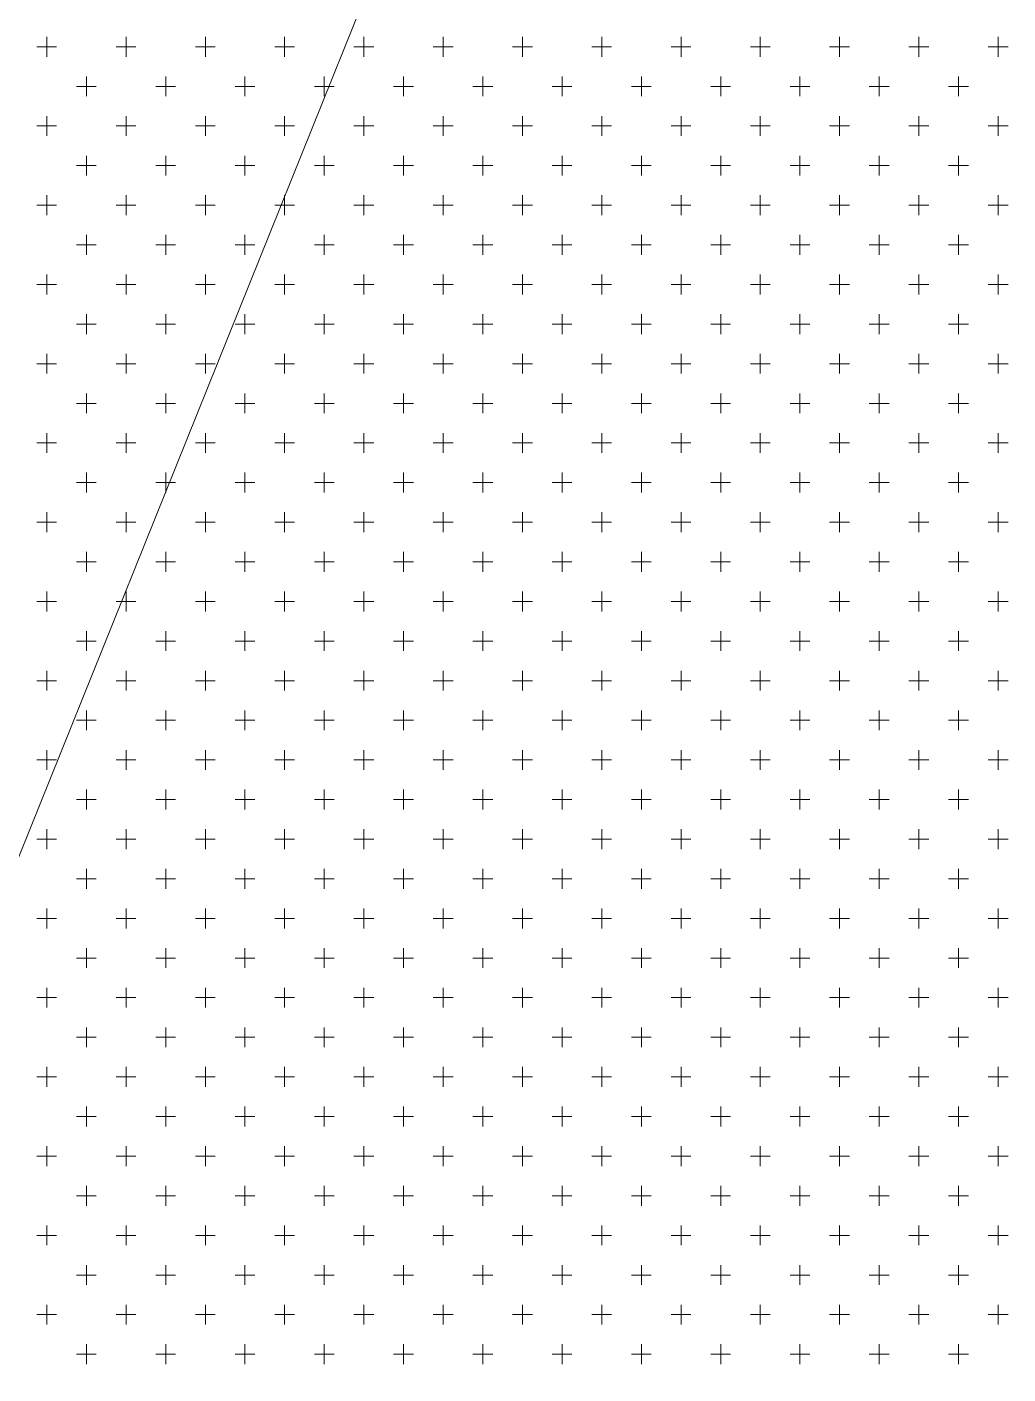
# Model space of a CAD drawing. Header units: metres. Extents: x 476631 to 477421, y 4483749 to 4484052.
# Drawn here: x 477079.15 to 477094.87, y 4483924.55 to 4483946.14 of the extents above; entities that cross this region are included whole.
import ezdxf

# ---------------------------------------------------------------- set-up
doc = ezdxf.new("R2010")
doc.units = ezdxf.units.M
doc.layers.add('PL_PARK', color=97, linetype='Continuous', lineweight=0)
doc.layers.add('PL_SAĞLIK', color=150, linetype='Continuous', lineweight=0)

msp = doc.modelspace()

# ---------------------------------------------------------------- linework, layer by layer
at = {"layer": 'PL_PARK', "color": 3}
msp.add_line((477092.721, 4483966.873), (477069.294, 4483908.685), dxfattribs=at)
at = {"layer": 'PL_PARK', "color": 3, "linetype": 'Continuous'}
for p, q in [((477079.469, 4483945.661), (477079.469, 4483945.979)), ((477080.739, 4483945.661), (477080.739, 4483945.979)), ((477082.009, 4483945.661), (477082.009, 4483945.979)), ((477083.279, 4483945.661), (477083.279, 4483945.979)), ((477079.31, 4483945.82), (477079.627, 4483945.82)), ((477080.58, 4483945.82), (477080.897, 4483945.82)), ((477081.85, 4483945.82), (477082.167, 4483945.82)), ((477083.12, 4483945.82), (477083.437, 4483945.82)), ((477080.104, 4483945.026), (477080.104, 4483945.344)), ((477081.374, 4483945.026), (477081.374, 4483945.344)), ((477082.644, 4483945.026), (477082.644, 4483945.344)), ((477083.914, 4483945.026), (477083.914, 4483945.344)), ((477079.945, 4483945.185), (477080.262, 4483945.185)), ((477081.215, 4483945.185), (477081.532, 4483945.185)), ((477082.485, 4483945.185), (477082.802, 4483945.185)), ((477083.755, 4483945.185), (477083.989, 4483945.185)), ((477079.469, 4483944.391), (477079.469, 4483944.709)), ((477080.739, 4483944.391), (477080.739, 4483944.709)), ((477082.009, 4483944.391), (477082.009, 4483944.709)), ((477083.279, 4483944.391), (477083.279, 4483944.709)), ((477079.31, 4483944.55), (477079.627, 4483944.55)), ((477080.58, 4483944.55), (477080.897, 4483944.55)), ((477081.85, 4483944.55), (477082.167, 4483944.55)), ((477083.12, 4483944.55), (477083.437, 4483944.55)), ((477080.104, 4483943.756), (477080.104, 4483944.074)), ((477081.374, 4483943.756), (477081.374, 4483944.074)), ((477082.644, 4483943.756), (477082.644, 4483944.074)), ((477079.945, 4483943.915), (477080.262, 4483943.915)), ((477081.215, 4483943.915), (477081.532, 4483943.915)), ((477082.485, 4483943.915), (477082.802, 4483943.915)), ((477079.469, 4483943.121), (477079.469, 4483943.439)), ((477080.739, 4483943.121), (477080.739, 4483943.439)), ((477082.009, 4483943.121), (477082.009, 4483943.439)), ((477083.279, 4483943.421), (477083.279, 4483943.439)), ((477079.31, 4483943.28), (477079.627, 4483943.28)), ((477080.58, 4483943.28), (477080.897, 4483943.28)), ((477081.85, 4483943.28), (477082.167, 4483943.28)), ((477083.12, 4483943.28), (477083.222, 4483943.28)), ((477080.104, 4483942.486), (477080.104, 4483942.804)), ((477081.374, 4483942.486), (477081.374, 4483942.804)), ((477082.644, 4483942.486), (477082.644, 4483942.804)), ((477079.945, 4483942.645), (477080.262, 4483942.645)), ((477081.215, 4483942.645), (477081.532, 4483942.645)), ((477082.485, 4483942.645), (477082.802, 4483942.645)), ((477079.469, 4483941.851), (477079.469, 4483942.169)), ((477080.739, 4483941.851), (477080.739, 4483942.169)), ((477082.009, 4483941.851), (477082.009, 4483942.169)), ((477079.31, 4483942.01), (477079.627, 4483942.01)), ((477080.58, 4483942.01), (477080.897, 4483942.01)), ((477081.85, 4483942.01), (477082.167, 4483942.01)), ((477080.104, 4483941.216), (477080.104, 4483941.534)), ((477081.374, 4483941.216), (477081.374, 4483941.534)), ((477079.945, 4483941.375), (477080.262, 4483941.375)), ((477081.215, 4483941.375), (477081.532, 4483941.375)), ((477079.31, 4483940.74), (477079.627, 4483940.74)), ((477079.469, 4483940.581), (477079.469, 4483940.899)), ((477080.58, 4483940.74), (477080.897, 4483940.74)), ((477080.739, 4483940.581), (477080.739, 4483940.899)), ((477081.85, 4483940.74), (477082.167, 4483940.74)), ((477082.009, 4483940.581), (477082.009, 4483940.899)), ((477079.945, 4483940.105), (477080.262, 4483940.105)), ((477080.104, 4483939.946), (477080.104, 4483940.264)), ((477081.215, 4483940.105), (477081.532, 4483940.105)), ((477081.374, 4483939.946), (477081.374, 4483940.264)), ((477079.31, 4483939.47), (477079.627, 4483939.47)), ((477079.469, 4483939.311), (477079.469, 4483939.629)), ((477080.58, 4483939.47), (477080.897, 4483939.47)), ((477080.739, 4483939.311), (477080.739, 4483939.629)), ((477079.945, 4483938.835), (477080.262, 4483938.835)), ((477080.104, 4483938.676), (477080.104, 4483938.994)), ((477081.215, 4483938.835), (477081.433, 4483938.835)), ((477081.374, 4483938.689), (477081.374, 4483938.994)), ((477079.31, 4483938.2), (477079.627, 4483938.2)), ((477079.469, 4483938.041), (477079.469, 4483938.359)), ((477080.58, 4483938.2), (477080.897, 4483938.2)), ((477080.739, 4483938.041), (477080.739, 4483938.359)), ((477080.104, 4483937.406), (477080.104, 4483937.724)), ((477079.945, 4483937.565), (477080.262, 4483937.565)), ((477079.469, 4483936.771), (477079.469, 4483937.089)), ((477079.31, 4483936.93), (477079.627, 4483936.93)), ((477080.58, 4483936.93), (477080.666, 4483936.93)), ((477080.104, 4483936.136), (477080.104, 4483936.454)), ((477079.945, 4483936.295), (477080.262, 4483936.295)), ((477079.469, 4483935.501), (477079.469, 4483935.819)), ((477079.31, 4483935.66), (477079.627, 4483935.66)), ((477079.469, 4483934.231), (477079.469, 4483934.549)), ((477079.31, 4483934.39), (477079.627, 4483934.39))]:
    msp.add_line(p, q, dxfattribs=at)
at = {"layer": 'PL_SAĞLIK'}
msp.add_line((477069.294, 4483908.685), (477092.721, 4483966.873), dxfattribs=at)
at = {"layer": 'PL_SAĞLIK', "linetype": 'Continuous'}
for p, q in [((477084.549, 4483945.661), (477084.549, 4483945.979)), ((477085.819, 4483945.661), (477085.819, 4483945.979)), ((477087.089, 4483945.661), (477087.089, 4483945.979)), ((477088.359, 4483945.661), (477088.359, 4483945.979)), ((477089.629, 4483945.661), (477089.629, 4483945.979)), ((477090.899, 4483945.661), (477090.899, 4483945.979)), ((477092.169, 4483945.661), (477092.169, 4483945.979)), ((477093.439, 4483945.661), (477093.439, 4483945.979)), ((477094.709, 4483945.661), (477094.709, 4483945.979)), ((477084.39, 4483945.82), (477084.707, 4483945.82)), ((477085.66, 4483945.82), (477085.977, 4483945.82)), ((477086.93, 4483945.82), (477087.247, 4483945.82)), ((477088.2, 4483945.82), (477088.517, 4483945.82)), ((477089.47, 4483945.82), (477089.787, 4483945.82)), ((477090.74, 4483945.82), (477091.057, 4483945.82)), ((477092.01, 4483945.82), (477092.327, 4483945.82)), ((477093.28, 4483945.82), (477093.597, 4483945.82)), ((477094.55, 4483945.82), (477094.867, 4483945.82)), ((477085.184, 4483945.026), (477085.184, 4483945.344)), ((477086.454, 4483945.026), (477086.454, 4483945.344)), ((477087.724, 4483945.026), (477087.724, 4483945.344)), ((477088.994, 4483945.026), (477088.994, 4483945.344)), ((477090.264, 4483945.026), (477090.264, 4483945.344)), ((477091.534, 4483945.026), (477091.534, 4483945.344)), ((477092.804, 4483945.026), (477092.804, 4483945.344)), ((477094.074, 4483945.026), (477094.074, 4483945.344)), ((477083.989, 4483945.185), (477084.072, 4483945.185)), ((477085.025, 4483945.185), (477085.342, 4483945.185)), ((477086.295, 4483945.185), (477086.612, 4483945.185)), ((477087.565, 4483945.185), (477087.882, 4483945.185)), ((477088.835, 4483945.185), (477089.152, 4483945.185)), ((477090.105, 4483945.185), (477090.422, 4483945.185)), ((477091.375, 4483945.185), (477091.692, 4483945.185)), ((477092.645, 4483945.185), (477092.962, 4483945.185)), ((477093.915, 4483945.185), (477094.232, 4483945.185)), ((477084.549, 4483944.391), (477084.549, 4483944.709)), ((477085.819, 4483944.391), (477085.819, 4483944.709)), ((477087.089, 4483944.391), (477087.089, 4483944.709)), ((477088.359, 4483944.391), (477088.359, 4483944.709)), ((477089.629, 4483944.391), (477089.629, 4483944.709)), ((477090.899, 4483944.391), (477090.899, 4483944.709)), ((477092.169, 4483944.391), (477092.169, 4483944.709)), ((477093.439, 4483944.391), (477093.439, 4483944.709)), ((477094.709, 4483944.391), (477094.709, 4483944.709)), ((477084.39, 4483944.55), (477084.707, 4483944.55)), ((477085.66, 4483944.55), (477085.977, 4483944.55)), ((477086.93, 4483944.55), (477087.247, 4483944.55)), ((477088.2, 4483944.55), (477088.517, 4483944.55)), ((477089.47, 4483944.55), (477089.787, 4483944.55)), ((477090.74, 4483944.55), (477091.057, 4483944.55)), ((477092.01, 4483944.55), (477092.327, 4483944.55)), ((477093.28, 4483944.55), (477093.597, 4483944.55)), ((477094.55, 4483944.55), (477094.867, 4483944.55)), ((477083.914, 4483943.756), (477083.914, 4483944.074)), ((477085.184, 4483943.756), (477085.184, 4483944.074)), ((477086.454, 4483943.756), (477086.454, 4483944.074)), ((477087.724, 4483943.756), (477087.724, 4483944.074)), ((477088.994, 4483943.756), (477088.994, 4483944.074)), ((477090.264, 4483943.756), (477090.264, 4483944.074)), ((477091.534, 4483943.756), (477091.534, 4483944.074)), ((477092.804, 4483943.756), (477092.804, 4483944.074)), ((477094.074, 4483943.756), (477094.074, 4483944.074)), ((477083.755, 4483943.915), (477084.072, 4483943.915)), ((477085.025, 4483943.915), (477085.342, 4483943.915)), ((477086.295, 4483943.915), (477086.612, 4483943.915)), ((477087.565, 4483943.915), (477087.882, 4483943.915)), ((477088.835, 4483943.915), (477089.152, 4483943.915)), ((477090.105, 4483943.915), (477090.422, 4483943.915)), ((477091.375, 4483943.915), (477091.692, 4483943.915)), ((477092.645, 4483943.915), (477092.962, 4483943.915)), ((477093.915, 4483943.915), (477094.232, 4483943.915)), ((477083.279, 4483943.121), (477083.279, 4483943.421)), ((477084.549, 4483943.121), (477084.549, 4483943.439)), ((477085.819, 4483943.121), (477085.819, 4483943.439)), ((477087.089, 4483943.121), (477087.089, 4483943.439)), ((477088.359, 4483943.121), (477088.359, 4483943.439)), ((477089.629, 4483943.121), (477089.629, 4483943.439)), ((477090.899, 4483943.121), (477090.899, 4483943.439)), ((477092.169, 4483943.121), (477092.169, 4483943.439)), ((477093.439, 4483943.121), (477093.439, 4483943.439)), ((477094.709, 4483943.121), (477094.709, 4483943.439)), ((477083.222, 4483943.28), (477083.437, 4483943.28)), ((477084.39, 4483943.28), (477084.707, 4483943.28)), ((477085.66, 4483943.28), (477085.977, 4483943.28)), ((477086.93, 4483943.28), (477087.247, 4483943.28)), ((477088.2, 4483943.28), (477088.517, 4483943.28)), ((477089.47, 4483943.28), (477089.787, 4483943.28)), ((477090.74, 4483943.28), (477091.057, 4483943.28)), ((477092.01, 4483943.28), (477092.327, 4483943.28)), ((477093.28, 4483943.28), (477093.597, 4483943.28)), ((477094.55, 4483943.28), (477094.867, 4483943.28)), ((477083.914, 4483942.486), (477083.914, 4483942.804)), ((477085.184, 4483942.486), (477085.184, 4483942.804)), ((477086.454, 4483942.486), (477086.454, 4483942.804)), ((477087.724, 4483942.486), (477087.724, 4483942.804)), ((477088.994, 4483942.486), (477088.994, 4483942.804)), ((477090.264, 4483942.486), (477090.264, 4483942.804)), ((477091.534, 4483942.486), (477091.534, 4483942.804)), ((477092.804, 4483942.486), (477092.804, 4483942.804)), ((477094.074, 4483942.486), (477094.074, 4483942.804)), ((477083.755, 4483942.645), (477084.072, 4483942.645)), ((477085.025, 4483942.645), (477085.342, 4483942.645)), ((477086.295, 4483942.645), (477086.612, 4483942.645)), ((477087.565, 4483942.645), (477087.882, 4483942.645)), ((477088.835, 4483942.645), (477089.152, 4483942.645)), ((477090.105, 4483942.645), (477090.422, 4483942.645)), ((477091.375, 4483942.645), (477091.692, 4483942.645)), ((477092.645, 4483942.645), (477092.962, 4483942.645)), ((477093.915, 4483942.645), (477094.232, 4483942.645)), ((477083.279, 4483941.851), (477083.279, 4483942.169)), ((477084.549, 4483941.851), (477084.549, 4483942.169)), ((477085.819, 4483941.851), (477085.819, 4483942.169)), ((477087.089, 4483941.851), (477087.089, 4483942.169)), ((477088.359, 4483941.851), (477088.359, 4483942.169)), ((477089.629, 4483941.851), (477089.629, 4483942.169)), ((477090.899, 4483941.851), (477090.899, 4483942.169)), ((477092.169, 4483941.851), (477092.169, 4483942.169)), ((477093.439, 4483941.851), (477093.439, 4483942.169)), ((477094.709, 4483941.851), (477094.709, 4483942.169)), ((477083.12, 4483942.01), (477083.437, 4483942.01)), ((477084.39, 4483942.01), (477084.707, 4483942.01)), ((477085.66, 4483942.01), (477085.977, 4483942.01)), ((477086.93, 4483942.01), (477087.247, 4483942.01)), ((477088.2, 4483942.01), (477088.517, 4483942.01)), ((477089.47, 4483942.01), (477089.787, 4483942.01)), ((477090.74, 4483942.01), (477091.057, 4483942.01)), ((477092.01, 4483942.01), (477092.327, 4483942.01)), ((477093.28, 4483942.01), (477093.597, 4483942.01)), ((477094.55, 4483942.01), (477094.867, 4483942.01)), ((477082.644, 4483941.216), (477082.644, 4483941.534)), ((477083.914, 4483941.216), (477083.914, 4483941.534)), ((477085.184, 4483941.216), (477085.184, 4483941.534)), ((477086.454, 4483941.216), (477086.454, 4483941.534)), ((477087.724, 4483941.216), (477087.724, 4483941.534)), ((477088.994, 4483941.216), (477088.994, 4483941.534)), ((477090.264, 4483941.216), (477090.264, 4483941.534)), ((477091.534, 4483941.216), (477091.534, 4483941.534)), ((477092.804, 4483941.216), (477092.804, 4483941.534)), ((477094.074, 4483941.216), (477094.074, 4483941.534)), ((477082.485, 4483941.375), (477082.802, 4483941.375)), ((477083.755, 4483941.375), (477084.072, 4483941.375)), ((477085.025, 4483941.375), (477085.342, 4483941.375)), ((477086.295, 4483941.375), (477086.612, 4483941.375)), ((477087.565, 4483941.375), (477087.882, 4483941.375)), ((477088.835, 4483941.375), (477089.152, 4483941.375)), ((477090.105, 4483941.375), (477090.422, 4483941.375)), ((477091.375, 4483941.375), (477091.692, 4483941.375)), ((477092.645, 4483941.375), (477092.962, 4483941.375)), ((477093.915, 4483941.375), (477094.232, 4483941.375)), ((477083.12, 4483940.74), (477083.437, 4483940.74)), ((477083.279, 4483940.581), (477083.279, 4483940.899)), ((477084.39, 4483940.74), (477084.707, 4483940.74)), ((477084.549, 4483940.581), (477084.549, 4483940.899)), ((477085.66, 4483940.74), (477085.977, 4483940.74)), ((477085.819, 4483940.581), (477085.819, 4483940.899)), ((477086.93, 4483940.74), (477087.247, 4483940.74)), ((477087.089, 4483940.581), (477087.089, 4483940.899)), ((477088.2, 4483940.74), (477088.517, 4483940.74)), ((477088.359, 4483940.581), (477088.359, 4483940.899)), ((477089.47, 4483940.74), (477089.787, 4483940.74)), ((477089.629, 4483940.581), (477089.629, 4483940.899)), ((477090.74, 4483940.74), (477091.057, 4483940.74)), ((477090.899, 4483940.581), (477090.899, 4483940.899)), ((477092.01, 4483940.74), (477092.327, 4483940.74)), ((477092.169, 4483940.581), (477092.169, 4483940.899)), ((477093.28, 4483940.74), (477093.597, 4483940.74)), ((477093.439, 4483940.581), (477093.439, 4483940.899)), ((477094.55, 4483940.74), (477094.867, 4483940.74)), ((477094.709, 4483940.581), (477094.709, 4483940.899)), ((477082.485, 4483940.105), (477082.802, 4483940.105)), ((477082.644, 4483939.946), (477082.644, 4483940.264)), ((477083.755, 4483940.105), (477084.072, 4483940.105)), ((477083.914, 4483939.946), (477083.914, 4483940.264)), ((477085.025, 4483940.105), (477085.342, 4483940.105)), ((477085.184, 4483939.946), (477085.184, 4483940.264)), ((477086.295, 4483940.105), (477086.612, 4483940.105)), ((477086.454, 4483939.946), (477086.454, 4483940.264)), ((477087.565, 4483940.105), (477087.882, 4483940.105)), ((477087.724, 4483939.946), (477087.724, 4483940.264)), ((477088.835, 4483940.105), (477089.152, 4483940.105)), ((477088.994, 4483939.946), (477088.994, 4483940.264)), ((477090.105, 4483940.105), (477090.422, 4483940.105)), ((477090.264, 4483939.946), (477090.264, 4483940.264)), ((477091.375, 4483940.105), (477091.692, 4483940.105)), ((477091.534, 4483939.946), (477091.534, 4483940.264)), ((477092.645, 4483940.105), (477092.962, 4483940.105)), ((477092.804, 4483939.946), (477092.804, 4483940.264)), ((477093.915, 4483940.105), (477094.232, 4483940.105)), ((477094.074, 4483939.946), (477094.074, 4483940.264)), ((477081.85, 4483939.47), (477082.167, 4483939.47)), ((477082.009, 4483939.311), (477082.009, 4483939.629)), ((477083.12, 4483939.47), (477083.437, 4483939.47)), ((477083.279, 4483939.311), (477083.279, 4483939.629)), ((477084.39, 4483939.47), (477084.707, 4483939.47)), ((477084.549, 4483939.311), (477084.549, 4483939.629)), ((477085.66, 4483939.47), (477085.977, 4483939.47)), ((477085.819, 4483939.311), (477085.819, 4483939.629)), ((477086.93, 4483939.47), (477087.247, 4483939.47)), ((477087.089, 4483939.311), (477087.089, 4483939.629)), ((477088.2, 4483939.47), (477088.517, 4483939.47)), ((477088.359, 4483939.311), (477088.359, 4483939.629)), ((477089.47, 4483939.47), (477089.787, 4483939.47)), ((477089.629, 4483939.311), (477089.629, 4483939.629)), ((477090.74, 4483939.47), (477091.057, 4483939.47)), ((477090.899, 4483939.311), (477090.899, 4483939.629)), ((477092.01, 4483939.47), (477092.327, 4483939.47)), ((477092.169, 4483939.311), (477092.169, 4483939.629)), ((477093.28, 4483939.47), (477093.597, 4483939.47)), ((477093.439, 4483939.311), (477093.439, 4483939.629)), ((477094.55, 4483939.47), (477094.867, 4483939.47)), ((477094.709, 4483939.311), (477094.709, 4483939.629)), ((477081.433, 4483938.835), (477081.532, 4483938.835)), ((477082.485, 4483938.835), (477082.802, 4483938.835)), ((477082.644, 4483938.676), (477082.644, 4483938.994)), ((477083.755, 4483938.835), (477084.072, 4483938.835)), ((477083.914, 4483938.676), (477083.914, 4483938.994)), ((477085.025, 4483938.835), (477085.342, 4483938.835)), ((477085.184, 4483938.676), (477085.184, 4483938.994)), ((477086.295, 4483938.835), (477086.612, 4483938.835)), ((477086.454, 4483938.676), (477086.454, 4483938.994)), ((477087.565, 4483938.835), (477087.882, 4483938.835)), ((477087.724, 4483938.676), (477087.724, 4483938.994)), ((477088.835, 4483938.835), (477089.152, 4483938.835)), ((477088.994, 4483938.676), (477088.994, 4483938.994)), ((477090.105, 4483938.835), (477090.422, 4483938.835)), ((477090.264, 4483938.676), (477090.264, 4483938.994)), ((477091.375, 4483938.835), (477091.692, 4483938.835)), ((477091.534, 4483938.676), (477091.534, 4483938.994)), ((477092.645, 4483938.835), (477092.962, 4483938.835)), ((477092.804, 4483938.676), (477092.804, 4483938.994)), ((477093.915, 4483938.835), (477094.232, 4483938.835)), ((477094.074, 4483938.676), (477094.074, 4483938.994)), ((477081.374, 4483938.676), (477081.374, 4483938.689)), ((477081.85, 4483938.2), (477082.167, 4483938.2)), ((477082.009, 4483938.041), (477082.009, 4483938.359)), ((477083.12, 4483938.2), (477083.437, 4483938.2)), ((477083.279, 4483938.041), (477083.279, 4483938.359)), ((477084.39, 4483938.2), (477084.707, 4483938.2)), ((477084.549, 4483938.041), (477084.549, 4483938.359)), ((477085.66, 4483938.2), (477085.977, 4483938.2)), ((477085.819, 4483938.041), (477085.819, 4483938.359)), ((477086.93, 4483938.2), (477087.247, 4483938.2)), ((477087.089, 4483938.041), (477087.089, 4483938.359)), ((477088.2, 4483938.2), (477088.517, 4483938.2)), ((477088.359, 4483938.041), (477088.359, 4483938.359)), ((477089.47, 4483938.2), (477089.787, 4483938.2)), ((477089.629, 4483938.041), (477089.629, 4483938.359)), ((477090.74, 4483938.2), (477091.057, 4483938.2)), ((477090.899, 4483938.041), (477090.899, 4483938.359)), ((477092.01, 4483938.2), (477092.327, 4483938.2)), ((477092.169, 4483938.041), (477092.169, 4483938.359)), ((477093.28, 4483938.2), (477093.597, 4483938.2)), ((477093.439, 4483938.041), (477093.439, 4483938.359)), ((477094.55, 4483938.2), (477094.867, 4483938.2)), ((477094.709, 4483938.041), (477094.709, 4483938.359)), ((477081.374, 4483937.406), (477081.374, 4483937.724)), ((477082.644, 4483937.406), (477082.644, 4483937.724)), ((477083.914, 4483937.406), (477083.914, 4483937.724)), ((477085.184, 4483937.406), (477085.184, 4483937.724)), ((477086.454, 4483937.406), (477086.454, 4483937.724)), ((477087.724, 4483937.406), (477087.724, 4483937.724)), ((477088.994, 4483937.406), (477088.994, 4483937.724)), ((477090.264, 4483937.406), (477090.264, 4483937.724)), ((477091.534, 4483937.406), (477091.534, 4483937.724)), ((477092.804, 4483937.406), (477092.804, 4483937.724)), ((477094.074, 4483937.406), (477094.074, 4483937.724)), ((477081.215, 4483937.565), (477081.532, 4483937.565)), ((477082.485, 4483937.565), (477082.802, 4483937.565)), ((477083.755, 4483937.565), (477084.072, 4483937.565)), ((477085.025, 4483937.565), (477085.342, 4483937.565)), ((477086.295, 4483937.565), (477086.612, 4483937.565)), ((477087.565, 4483937.565), (477087.882, 4483937.565)), ((477088.835, 4483937.565), (477089.152, 4483937.565)), ((477090.105, 4483937.565), (477090.422, 4483937.565)), ((477091.375, 4483937.565), (477091.692, 4483937.565)), ((477092.645, 4483937.565), (477092.962, 4483937.565)), ((477093.915, 4483937.565), (477094.232, 4483937.565)), ((477080.739, 4483936.771), (477080.739, 4483937.089)), ((477082.009, 4483936.771), (477082.009, 4483937.089)), ((477083.279, 4483936.771), (477083.279, 4483937.089)), ((477084.549, 4483936.771), (477084.549, 4483937.089)), ((477085.819, 4483936.771), (477085.819, 4483937.089)), ((477087.089, 4483936.771), (477087.089, 4483937.089)), ((477088.359, 4483936.771), (477088.359, 4483937.089)), ((477089.629, 4483936.771), (477089.629, 4483937.089)), ((477090.899, 4483936.771), (477090.899, 4483937.089)), ((477092.169, 4483936.771), (477092.169, 4483937.089)), ((477093.439, 4483936.771), (477093.439, 4483937.089)), ((477094.709, 4483936.771), (477094.709, 4483937.089)), ((477080.666, 4483936.93), (477080.897, 4483936.93)), ((477081.85, 4483936.93), (477082.167, 4483936.93)), ((477083.12, 4483936.93), (477083.437, 4483936.93)), ((477084.39, 4483936.93), (477084.707, 4483936.93)), ((477085.66, 4483936.93), (477085.977, 4483936.93)), ((477086.93, 4483936.93), (477087.247, 4483936.93)), ((477088.2, 4483936.93), (477088.517, 4483936.93)), ((477089.47, 4483936.93), (477089.787, 4483936.93)), ((477090.74, 4483936.93), (477091.057, 4483936.93)), ((477092.01, 4483936.93), (477092.327, 4483936.93)), ((477093.28, 4483936.93), (477093.597, 4483936.93)), ((477094.55, 4483936.93), (477094.867, 4483936.93)), ((477081.374, 4483936.136), (477081.374, 4483936.454)), ((477082.644, 4483936.136), (477082.644, 4483936.454)), ((477083.914, 4483936.136), (477083.914, 4483936.454)), ((477085.184, 4483936.136), (477085.184, 4483936.454)), ((477086.454, 4483936.136), (477086.454, 4483936.454)), ((477087.724, 4483936.136), (477087.724, 4483936.454)), ((477088.994, 4483936.136), (477088.994, 4483936.454)), ((477090.264, 4483936.136), (477090.264, 4483936.454)), ((477091.534, 4483936.136), (477091.534, 4483936.454)), ((477092.804, 4483936.136), (477092.804, 4483936.454)), ((477094.074, 4483936.136), (477094.074, 4483936.454)), ((477081.215, 4483936.295), (477081.532, 4483936.295)), ((477082.485, 4483936.295), (477082.802, 4483936.295)), ((477083.755, 4483936.295), (477084.072, 4483936.295)), ((477085.025, 4483936.295), (477085.342, 4483936.295)), ((477086.295, 4483936.295), (477086.612, 4483936.295)), ((477087.565, 4483936.295), (477087.882, 4483936.295)), ((477088.835, 4483936.295), (477089.152, 4483936.295)), ((477090.105, 4483936.295), (477090.422, 4483936.295)), ((477091.375, 4483936.295), (477091.692, 4483936.295)), ((477092.645, 4483936.295), (477092.962, 4483936.295)), ((477093.915, 4483936.295), (477094.232, 4483936.295)), ((477080.739, 4483935.501), (477080.739, 4483935.819)), ((477082.009, 4483935.501), (477082.009, 4483935.819)), ((477083.279, 4483935.501), (477083.279, 4483935.819)), ((477084.549, 4483935.501), (477084.549, 4483935.819)), ((477085.819, 4483935.501), (477085.819, 4483935.819)), ((477087.089, 4483935.501), (477087.089, 4483935.819)), ((477088.359, 4483935.501), (477088.359, 4483935.819)), ((477089.629, 4483935.501), (477089.629, 4483935.819)), ((477090.899, 4483935.501), (477090.899, 4483935.819)), ((477092.169, 4483935.501), (477092.169, 4483935.819)), ((477093.439, 4483935.501), (477093.439, 4483935.819)), ((477094.709, 4483935.501), (477094.709, 4483935.819)), ((477080.58, 4483935.66), (477080.897, 4483935.66)), ((477081.85, 4483935.66), (477082.167, 4483935.66)), ((477083.12, 4483935.66), (477083.437, 4483935.66)), ((477084.39, 4483935.66), (477084.707, 4483935.66)), ((477085.66, 4483935.66), (477085.977, 4483935.66)), ((477086.93, 4483935.66), (477087.247, 4483935.66)), ((477088.2, 4483935.66), (477088.517, 4483935.66)), ((477089.47, 4483935.66), (477089.787, 4483935.66)), ((477090.74, 4483935.66), (477091.057, 4483935.66)), ((477092.01, 4483935.66), (477092.327, 4483935.66)), ((477093.28, 4483935.66), (477093.597, 4483935.66)), ((477094.55, 4483935.66), (477094.867, 4483935.66)), ((477080.104, 4483934.866), (477080.104, 4483935.184)), ((477081.374, 4483934.866), (477081.374, 4483935.184)), ((477082.644, 4483934.866), (477082.644, 4483935.184)), ((477083.914, 4483934.866), (477083.914, 4483935.184)), ((477085.184, 4483934.866), (477085.184, 4483935.184)), ((477086.454, 4483934.866), (477086.454, 4483935.184)), ((477087.724, 4483934.866), (477087.724, 4483935.184)), ((477088.994, 4483934.866), (477088.994, 4483935.184)), ((477090.264, 4483934.866), (477090.264, 4483935.184)), ((477091.534, 4483934.866), (477091.534, 4483935.184)), ((477092.804, 4483934.866), (477092.804, 4483935.184)), ((477094.074, 4483934.866), (477094.074, 4483935.184)), ((477079.945, 4483935.025), (477080.262, 4483935.025)), ((477081.215, 4483935.025), (477081.532, 4483935.025)), ((477082.485, 4483935.025), (477082.802, 4483935.025)), ((477083.755, 4483935.025), (477084.072, 4483935.025)), ((477085.025, 4483935.025), (477085.342, 4483935.025)), ((477086.295, 4483935.025), (477086.612, 4483935.025)), ((477087.565, 4483935.025), (477087.882, 4483935.025)), ((477088.835, 4483935.025), (477089.152, 4483935.025)), ((477090.105, 4483935.025), (477090.422, 4483935.025)), ((477091.375, 4483935.025), (477091.692, 4483935.025)), ((477092.645, 4483935.025), (477092.962, 4483935.025)), ((477093.915, 4483935.025), (477094.232, 4483935.025)), ((477080.739, 4483934.231), (477080.739, 4483934.549)), ((477082.009, 4483934.231), (477082.009, 4483934.549)), ((477083.279, 4483934.231), (477083.279, 4483934.549)), ((477084.549, 4483934.231), (477084.549, 4483934.549)), ((477085.819, 4483934.231), (477085.819, 4483934.549)), ((477087.089, 4483934.231), (477087.089, 4483934.549)), ((477088.359, 4483934.231), (477088.359, 4483934.549)), ((477089.629, 4483934.231), (477089.629, 4483934.549)), ((477090.899, 4483934.231), (477090.899, 4483934.549)), ((477092.169, 4483934.231), (477092.169, 4483934.549)), ((477093.439, 4483934.231), (477093.439, 4483934.549)), ((477094.709, 4483934.231), (477094.709, 4483934.549)), ((477080.58, 4483934.39), (477080.897, 4483934.39)), ((477081.85, 4483934.39), (477082.167, 4483934.39)), ((477083.12, 4483934.39), (477083.437, 4483934.39)), ((477084.39, 4483934.39), (477084.707, 4483934.39)), ((477085.66, 4483934.39), (477085.977, 4483934.39)), ((477086.93, 4483934.39), (477087.247, 4483934.39)), ((477088.2, 4483934.39), (477088.517, 4483934.39)), ((477089.47, 4483934.39), (477089.787, 4483934.39)), ((477090.74, 4483934.39), (477091.057, 4483934.39)), ((477092.01, 4483934.39), (477092.327, 4483934.39)), ((477093.28, 4483934.39), (477093.597, 4483934.39)), ((477094.55, 4483934.39), (477094.867, 4483934.39)), ((477080.104, 4483933.596), (477080.104, 4483933.914)), ((477081.374, 4483933.596), (477081.374, 4483933.914)), ((477082.644, 4483933.596), (477082.644, 4483933.914)), ((477083.914, 4483933.596), (477083.914, 4483933.914)), ((477085.184, 4483933.596), (477085.184, 4483933.914)), ((477086.454, 4483933.596), (477086.454, 4483933.914)), ((477087.724, 4483933.596), (477087.724, 4483933.914)), ((477088.994, 4483933.596), (477088.994, 4483933.914)), ((477090.264, 4483933.596), (477090.264, 4483933.914)), ((477091.534, 4483933.596), (477091.534, 4483933.914)), ((477092.804, 4483933.596), (477092.804, 4483933.914)), ((477094.074, 4483933.596), (477094.074, 4483933.914)), ((477079.945, 4483933.755), (477080.262, 4483933.755)), ((477081.215, 4483933.755), (477081.532, 4483933.755)), ((477082.485, 4483933.755), (477082.802, 4483933.755)), ((477083.755, 4483933.755), (477084.072, 4483933.755)), ((477085.025, 4483933.755), (477085.342, 4483933.755)), ((477086.295, 4483933.755), (477086.612, 4483933.755)), ((477087.565, 4483933.755), (477087.882, 4483933.755)), ((477088.835, 4483933.755), (477089.152, 4483933.755)), ((477090.105, 4483933.755), (477090.422, 4483933.755)), ((477091.375, 4483933.755), (477091.692, 4483933.755)), ((477092.645, 4483933.755), (477092.962, 4483933.755)), ((477093.915, 4483933.755), (477094.232, 4483933.755)), ((477079.469, 4483932.961), (477079.469, 4483933.279)), ((477080.739, 4483932.961), (477080.739, 4483933.279)), ((477082.009, 4483932.961), (477082.009, 4483933.279)), ((477083.279, 4483932.961), (477083.279, 4483933.279)), ((477084.549, 4483932.961), (477084.549, 4483933.279)), ((477085.819, 4483932.961), (477085.819, 4483933.279)), ((477087.089, 4483932.961), (477087.089, 4483933.279)), ((477088.359, 4483932.961), (477088.359, 4483933.279)), ((477089.629, 4483932.961), (477089.629, 4483933.279)), ((477090.899, 4483932.961), (477090.899, 4483933.279)), ((477092.169, 4483932.961), (477092.169, 4483933.279)), ((477093.439, 4483932.961), (477093.439, 4483933.279)), ((477094.709, 4483932.961), (477094.709, 4483933.279)), ((477079.31, 4483933.12), (477079.627, 4483933.12)), ((477080.58, 4483933.12), (477080.897, 4483933.12)), ((477081.85, 4483933.12), (477082.167, 4483933.12)), ((477083.12, 4483933.12), (477083.437, 4483933.12)), ((477084.39, 4483933.12), (477084.707, 4483933.12)), ((477085.66, 4483933.12), (477085.977, 4483933.12)), ((477086.93, 4483933.12), (477087.247, 4483933.12)), ((477088.2, 4483933.12), (477088.517, 4483933.12)), ((477089.47, 4483933.12), (477089.787, 4483933.12)), ((477090.74, 4483933.12), (477091.057, 4483933.12)), ((477092.01, 4483933.12), (477092.327, 4483933.12)), ((477093.28, 4483933.12), (477093.597, 4483933.12)), ((477094.55, 4483933.12), (477094.867, 4483933.12)), ((477080.104, 4483932.326), (477080.104, 4483932.644)), ((477081.374, 4483932.326), (477081.374, 4483932.644)), ((477082.644, 4483932.326), (477082.644, 4483932.644)), ((477083.914, 4483932.326), (477083.914, 4483932.644)), ((477085.184, 4483932.326), (477085.184, 4483932.644)), ((477086.454, 4483932.326), (477086.454, 4483932.644)), ((477087.724, 4483932.326), (477087.724, 4483932.644)), ((477088.994, 4483932.326), (477088.994, 4483932.644)), ((477090.264, 4483932.326), (477090.264, 4483932.644)), ((477091.534, 4483932.326), (477091.534, 4483932.644)), ((477092.804, 4483932.326), (477092.804, 4483932.644)), ((477094.074, 4483932.326), (477094.074, 4483932.644)), ((477079.945, 4483932.485), (477080.262, 4483932.485)), ((477081.215, 4483932.485), (477081.532, 4483932.485)), ((477082.485, 4483932.485), (477082.802, 4483932.485)), ((477083.755, 4483932.485), (477084.072, 4483932.485)), ((477085.025, 4483932.485), (477085.342, 4483932.485)), ((477086.295, 4483932.485), (477086.612, 4483932.485)), ((477087.565, 4483932.485), (477087.882, 4483932.485)), ((477088.835, 4483932.485), (477089.152, 4483932.485)), ((477090.105, 4483932.485), (477090.422, 4483932.485)), ((477091.375, 4483932.485), (477091.692, 4483932.485)), ((477092.645, 4483932.485), (477092.962, 4483932.485)), ((477093.915, 4483932.485), (477094.232, 4483932.485)), ((477079.469, 4483931.691), (477079.469, 4483932.009)), ((477080.739, 4483931.691), (477080.739, 4483932.009)), ((477082.009, 4483931.691), (477082.009, 4483932.009)), ((477083.279, 4483931.691), (477083.279, 4483932.009)), ((477084.549, 4483931.691), (477084.549, 4483932.009)), ((477085.819, 4483931.691), (477085.819, 4483932.009)), ((477087.089, 4483931.691), (477087.089, 4483932.009)), ((477088.359, 4483931.691), (477088.359, 4483932.009)), ((477089.629, 4483931.691), (477089.629, 4483932.009)), ((477090.899, 4483931.691), (477090.899, 4483932.009)), ((477092.169, 4483931.691), (477092.169, 4483932.009)), ((477093.439, 4483931.691), (477093.439, 4483932.009)), ((477094.709, 4483931.691), (477094.709, 4483932.009)), ((477079.31, 4483931.85), (477079.627, 4483931.85)), ((477080.58, 4483931.85), (477080.897, 4483931.85)), ((477081.85, 4483931.85), (477082.167, 4483931.85)), ((477083.12, 4483931.85), (477083.437, 4483931.85)), ((477084.39, 4483931.85), (477084.707, 4483931.85)), ((477085.66, 4483931.85), (477085.977, 4483931.85)), ((477086.93, 4483931.85), (477087.247, 4483931.85)), ((477088.2, 4483931.85), (477088.517, 4483931.85)), ((477089.47, 4483931.85), (477089.787, 4483931.85)), ((477090.74, 4483931.85), (477091.057, 4483931.85)), ((477092.01, 4483931.85), (477092.327, 4483931.85)), ((477093.28, 4483931.85), (477093.597, 4483931.85)), ((477094.55, 4483931.85), (477094.867, 4483931.85)), ((477080.104, 4483931.056), (477080.104, 4483931.374)), ((477081.374, 4483931.056), (477081.374, 4483931.374)), ((477082.644, 4483931.056), (477082.644, 4483931.374)), ((477083.914, 4483931.056), (477083.914, 4483931.374)), ((477085.184, 4483931.056), (477085.184, 4483931.374)), ((477086.454, 4483931.056), (477086.454, 4483931.374)), ((477087.724, 4483931.056), (477087.724, 4483931.374)), ((477088.994, 4483931.056), (477088.994, 4483931.374)), ((477090.264, 4483931.056), (477090.264, 4483931.374)), ((477091.534, 4483931.056), (477091.534, 4483931.374)), ((477092.804, 4483931.056), (477092.804, 4483931.374)), ((477094.074, 4483931.056), (477094.074, 4483931.374)), ((477079.945, 4483931.215), (477080.262, 4483931.215)), ((477081.215, 4483931.215), (477081.532, 4483931.215)), ((477082.485, 4483931.215), (477082.802, 4483931.215)), ((477083.755, 4483931.215), (477084.072, 4483931.215)), ((477085.025, 4483931.215), (477085.342, 4483931.215)), ((477086.295, 4483931.215), (477086.612, 4483931.215)), ((477087.565, 4483931.215), (477087.882, 4483931.215)), ((477088.835, 4483931.215), (477089.152, 4483931.215)), ((477090.105, 4483931.215), (477090.422, 4483931.215)), ((477091.375, 4483931.215), (477091.692, 4483931.215)), ((477092.645, 4483931.215), (477092.962, 4483931.215)), ((477093.915, 4483931.215), (477094.232, 4483931.215)), ((477079.469, 4483930.421), (477079.469, 4483930.739)), ((477080.739, 4483930.421), (477080.739, 4483930.739)), ((477082.009, 4483930.421), (477082.009, 4483930.739)), ((477083.279, 4483930.421), (477083.279, 4483930.739)), ((477084.549, 4483930.421), (477084.549, 4483930.739)), ((477085.819, 4483930.421), (477085.819, 4483930.739)), ((477087.089, 4483930.421), (477087.089, 4483930.739)), ((477088.359, 4483930.421), (477088.359, 4483930.739)), ((477089.629, 4483930.421), (477089.629, 4483930.739)), ((477090.899, 4483930.421), (477090.899, 4483930.739)), ((477092.169, 4483930.421), (477092.169, 4483930.739)), ((477093.439, 4483930.421), (477093.439, 4483930.739)), ((477094.709, 4483930.421), (477094.709, 4483930.739)), ((477079.31, 4483930.58), (477079.627, 4483930.58)), ((477080.58, 4483930.58), (477080.897, 4483930.58)), ((477081.85, 4483930.58), (477082.167, 4483930.58)), ((477083.12, 4483930.58), (477083.437, 4483930.58)), ((477084.39, 4483930.58), (477084.707, 4483930.58)), ((477085.66, 4483930.58), (477085.977, 4483930.58)), ((477086.93, 4483930.58), (477087.247, 4483930.58)), ((477088.2, 4483930.58), (477088.517, 4483930.58)), ((477089.47, 4483930.58), (477089.787, 4483930.58)), ((477090.74, 4483930.58), (477091.057, 4483930.58)), ((477092.01, 4483930.58), (477092.327, 4483930.58)), ((477093.28, 4483930.58), (477093.597, 4483930.58)), ((477094.55, 4483930.58), (477094.867, 4483930.58)), ((477079.945, 4483929.945), (477080.262, 4483929.945)), ((477080.104, 4483929.786), (477080.104, 4483930.104)), ((477081.215, 4483929.945), (477081.532, 4483929.945)), ((477081.374, 4483929.786), (477081.374, 4483930.104)), ((477082.485, 4483929.945), (477082.802, 4483929.945)), ((477082.644, 4483929.786), (477082.644, 4483930.104)), ((477083.755, 4483929.945), (477084.072, 4483929.945)), ((477083.914, 4483929.786), (477083.914, 4483930.104)), ((477085.025, 4483929.945), (477085.342, 4483929.945)), ((477085.184, 4483929.786), (477085.184, 4483930.104)), ((477086.295, 4483929.945), (477086.612, 4483929.945)), ((477086.454, 4483929.786), (477086.454, 4483930.104)), ((477087.565, 4483929.945), (477087.882, 4483929.945)), ((477087.724, 4483929.786), (477087.724, 4483930.104)), ((477088.835, 4483929.945), (477089.152, 4483929.945)), ((477088.994, 4483929.786), (477088.994, 4483930.104)), ((477090.105, 4483929.945), (477090.422, 4483929.945)), ((477090.264, 4483929.786), (477090.264, 4483930.104)), ((477091.375, 4483929.945), (477091.692, 4483929.945)), ((477091.534, 4483929.786), (477091.534, 4483930.104)), ((477092.645, 4483929.945), (477092.962, 4483929.945)), ((477092.804, 4483929.786), (477092.804, 4483930.104)), ((477093.915, 4483929.945), (477094.232, 4483929.945)), ((477094.074, 4483929.786), (477094.074, 4483930.104)), ((477079.31, 4483929.31), (477079.627, 4483929.31)), ((477079.469, 4483929.151), (477079.469, 4483929.469)), ((477080.58, 4483929.31), (477080.897, 4483929.31)), ((477080.739, 4483929.151), (477080.739, 4483929.469)), ((477081.85, 4483929.31), (477082.167, 4483929.31)), ((477082.009, 4483929.151), (477082.009, 4483929.469)), ((477083.12, 4483929.31), (477083.437, 4483929.31)), ((477083.279, 4483929.151), (477083.279, 4483929.469)), ((477084.39, 4483929.31), (477084.707, 4483929.31)), ((477084.549, 4483929.151), (477084.549, 4483929.469)), ((477085.66, 4483929.31), (477085.977, 4483929.31)), ((477085.819, 4483929.151), (477085.819, 4483929.469)), ((477086.93, 4483929.31), (477087.247, 4483929.31)), ((477087.089, 4483929.151), (477087.089, 4483929.469)), ((477088.2, 4483929.31), (477088.517, 4483929.31)), ((477088.359, 4483929.151), (477088.359, 4483929.469)), ((477089.47, 4483929.31), (477089.787, 4483929.31)), ((477089.629, 4483929.151), (477089.629, 4483929.469)), ((477090.74, 4483929.31), (477091.057, 4483929.31)), ((477090.899, 4483929.151), (477090.899, 4483929.469)), ((477092.01, 4483929.31), (477092.327, 4483929.31)), ((477092.169, 4483929.151), (477092.169, 4483929.469)), ((477093.28, 4483929.31), (477093.597, 4483929.31)), ((477093.439, 4483929.151), (477093.439, 4483929.469)), ((477094.55, 4483929.31), (477094.867, 4483929.31)), ((477094.709, 4483929.151), (477094.709, 4483929.469)), ((477079.945, 4483928.675), (477080.262, 4483928.675)), ((477080.104, 4483928.516), (477080.104, 4483928.834)), ((477081.215, 4483928.675), (477081.532, 4483928.675)), ((477081.374, 4483928.516), (477081.374, 4483928.834)), ((477082.485, 4483928.675), (477082.802, 4483928.675)), ((477082.644, 4483928.516), (477082.644, 4483928.834)), ((477083.755, 4483928.675), (477084.072, 4483928.675)), ((477083.914, 4483928.516), (477083.914, 4483928.834)), ((477085.025, 4483928.675), (477085.342, 4483928.675)), ((477085.184, 4483928.516), (477085.184, 4483928.834)), ((477086.295, 4483928.675), (477086.612, 4483928.675)), ((477086.454, 4483928.516), (477086.454, 4483928.834)), ((477087.565, 4483928.675), (477087.882, 4483928.675)), ((477087.724, 4483928.516), (477087.724, 4483928.834)), ((477088.835, 4483928.675), (477089.152, 4483928.675)), ((477088.994, 4483928.516), (477088.994, 4483928.834)), ((477090.105, 4483928.675), (477090.422, 4483928.675)), ((477090.264, 4483928.516), (477090.264, 4483928.834)), ((477091.375, 4483928.675), (477091.692, 4483928.675)), ((477091.534, 4483928.516), (477091.534, 4483928.834)), ((477092.645, 4483928.675), (477092.962, 4483928.675)), ((477092.804, 4483928.516), (477092.804, 4483928.834)), ((477093.915, 4483928.675), (477094.232, 4483928.675)), ((477094.074, 4483928.516), (477094.074, 4483928.834)), ((477079.31, 4483928.04), (477079.627, 4483928.04)), ((477079.469, 4483927.881), (477079.469, 4483928.199)), ((477080.58, 4483928.04), (477080.897, 4483928.04)), ((477080.739, 4483927.881), (477080.739, 4483928.199)), ((477081.85, 4483928.04), (477082.167, 4483928.04)), ((477082.009, 4483927.881), (477082.009, 4483928.199)), ((477083.12, 4483928.04), (477083.437, 4483928.04)), ((477083.279, 4483927.881), (477083.279, 4483928.199)), ((477084.39, 4483928.04), (477084.707, 4483928.04)), ((477084.549, 4483927.881), (477084.549, 4483928.199)), ((477085.66, 4483928.04), (477085.977, 4483928.04)), ((477085.819, 4483927.881), (477085.819, 4483928.199)), ((477086.93, 4483928.04), (477087.247, 4483928.04)), ((477087.089, 4483927.881), (477087.089, 4483928.199)), ((477088.2, 4483928.04), (477088.517, 4483928.04)), ((477088.359, 4483927.881), (477088.359, 4483928.199)), ((477089.47, 4483928.04), (477089.787, 4483928.04)), ((477089.629, 4483927.881), (477089.629, 4483928.199)), ((477090.74, 4483928.04), (477091.057, 4483928.04)), ((477090.899, 4483927.881), (477090.899, 4483928.199)), ((477092.01, 4483928.04), (477092.327, 4483928.04)), ((477092.169, 4483927.881), (477092.169, 4483928.199)), ((477093.28, 4483928.04), (477093.597, 4483928.04)), ((477093.439, 4483927.881), (477093.439, 4483928.199)), ((477094.55, 4483928.04), (477094.867, 4483928.04)), ((477094.709, 4483927.881), (477094.709, 4483928.199)), ((477079.945, 4483927.405), (477080.262, 4483927.405)), ((477080.104, 4483927.246), (477080.104, 4483927.564)), ((477081.215, 4483927.405), (477081.532, 4483927.405)), ((477081.374, 4483927.246), (477081.374, 4483927.564)), ((477082.485, 4483927.405), (477082.802, 4483927.405)), ((477082.644, 4483927.246), (477082.644, 4483927.564)), ((477083.755, 4483927.405), (477084.072, 4483927.405)), ((477083.914, 4483927.246), (477083.914, 4483927.564)), ((477085.025, 4483927.405), (477085.342, 4483927.405)), ((477085.184, 4483927.246), (477085.184, 4483927.564)), ((477086.295, 4483927.405), (477086.612, 4483927.405)), ((477086.454, 4483927.246), (477086.454, 4483927.564)), ((477087.565, 4483927.405), (477087.882, 4483927.405)), ((477087.724, 4483927.246), (477087.724, 4483927.564)), ((477088.835, 4483927.405), (477089.152, 4483927.405)), ((477088.994, 4483927.246), (477088.994, 4483927.564)), ((477090.105, 4483927.405), (477090.422, 4483927.405)), ((477090.264, 4483927.246), (477090.264, 4483927.564)), ((477091.375, 4483927.405), (477091.692, 4483927.405)), ((477091.534, 4483927.246), (477091.534, 4483927.564)), ((477092.645, 4483927.405), (477092.962, 4483927.405)), ((477092.804, 4483927.246), (477092.804, 4483927.564)), ((477093.915, 4483927.405), (477094.232, 4483927.405)), ((477094.074, 4483927.246), (477094.074, 4483927.564)), ((477079.469, 4483926.611), (477079.469, 4483926.929)), ((477080.739, 4483926.611), (477080.739, 4483926.929)), ((477082.009, 4483926.611), (477082.009, 4483926.929)), ((477083.279, 4483926.611), (477083.279, 4483926.929)), ((477084.549, 4483926.611), (477084.549, 4483926.929)), ((477085.819, 4483926.611), (477085.819, 4483926.929)), ((477087.089, 4483926.611), (477087.089, 4483926.929)), ((477088.359, 4483926.611), (477088.359, 4483926.929)), ((477089.629, 4483926.611), (477089.629, 4483926.929)), ((477090.899, 4483926.611), (477090.899, 4483926.929)), ((477092.169, 4483926.611), (477092.169, 4483926.929)), ((477093.439, 4483926.611), (477093.439, 4483926.929)), ((477094.709, 4483926.611), (477094.709, 4483926.929)), ((477079.31, 4483926.77), (477079.627, 4483926.77)), ((477080.58, 4483926.77), (477080.897, 4483926.77)), ((477081.85, 4483926.77), (477082.167, 4483926.77)), ((477083.12, 4483926.77), (477083.437, 4483926.77)), ((477084.39, 4483926.77), (477084.707, 4483926.77)), ((477085.66, 4483926.77), (477085.977, 4483926.77)), ((477086.93, 4483926.77), (477087.247, 4483926.77)), ((477088.2, 4483926.77), (477088.517, 4483926.77)), ((477089.47, 4483926.77), (477089.787, 4483926.77)), ((477090.74, 4483926.77), (477091.057, 4483926.77)), ((477092.01, 4483926.77), (477092.327, 4483926.77)), ((477093.28, 4483926.77), (477093.597, 4483926.77)), ((477094.55, 4483926.77), (477094.867, 4483926.77)), ((477080.104, 4483925.976), (477080.104, 4483926.294)), ((477081.374, 4483925.976), (477081.374, 4483926.294)), ((477082.644, 4483925.976), (477082.644, 4483926.294)), ((477083.914, 4483925.976), (477083.914, 4483926.294)), ((477085.184, 4483925.976), (477085.184, 4483926.294)), ((477086.454, 4483925.976), (477086.454, 4483926.294)), ((477087.724, 4483925.976), (477087.724, 4483926.294)), ((477088.994, 4483925.976), (477088.994, 4483926.294)), ((477090.264, 4483925.976), (477090.264, 4483926.294)), ((477091.534, 4483925.976), (477091.534, 4483926.294)), ((477092.804, 4483925.976), (477092.804, 4483926.294)), ((477094.074, 4483925.976), (477094.074, 4483926.294)), ((477079.945, 4483926.135), (477080.262, 4483926.135)), ((477081.215, 4483926.135), (477081.532, 4483926.135)), ((477082.485, 4483926.135), (477082.802, 4483926.135)), ((477083.755, 4483926.135), (477084.072, 4483926.135)), ((477085.025, 4483926.135), (477085.342, 4483926.135)), ((477086.295, 4483926.135), (477086.612, 4483926.135)), ((477087.565, 4483926.135), (477087.882, 4483926.135)), ((477088.835, 4483926.135), (477089.152, 4483926.135)), ((477090.105, 4483926.135), (477090.422, 4483926.135)), ((477091.375, 4483926.135), (477091.692, 4483926.135)), ((477092.645, 4483926.135), (477092.962, 4483926.135)), ((477093.915, 4483926.135), (477094.232, 4483926.135)), ((477079.469, 4483925.341), (477079.469, 4483925.659)), ((477080.739, 4483925.341), (477080.739, 4483925.659)), ((477082.009, 4483925.341), (477082.009, 4483925.659)), ((477083.279, 4483925.341), (477083.279, 4483925.659)), ((477084.549, 4483925.341), (477084.549, 4483925.659)), ((477085.819, 4483925.341), (477085.819, 4483925.659)), ((477087.089, 4483925.341), (477087.089, 4483925.659)), ((477088.359, 4483925.341), (477088.359, 4483925.659)), ((477089.629, 4483925.341), (477089.629, 4483925.659)), ((477090.899, 4483925.341), (477090.899, 4483925.659)), ((477092.169, 4483925.341), (477092.169, 4483925.659)), ((477093.439, 4483925.341), (477093.439, 4483925.659)), ((477094.709, 4483925.341), (477094.709, 4483925.659)), ((477079.31, 4483925.5), (477079.627, 4483925.5)), ((477080.58, 4483925.5), (477080.897, 4483925.5)), ((477081.85, 4483925.5), (477082.167, 4483925.5)), ((477083.12, 4483925.5), (477083.437, 4483925.5)), ((477084.39, 4483925.5), (477084.707, 4483925.5)), ((477085.66, 4483925.5), (477085.977, 4483925.5)), ((477086.93, 4483925.5), (477087.247, 4483925.5)), ((477088.2, 4483925.5), (477088.517, 4483925.5)), ((477089.47, 4483925.5), (477089.787, 4483925.5)), ((477090.74, 4483925.5), (477091.057, 4483925.5)), ((477092.01, 4483925.5), (477092.327, 4483925.5)), ((477093.28, 4483925.5), (477093.597, 4483925.5)), ((477094.55, 4483925.5), (477094.867, 4483925.5)), ((477080.104, 4483924.706), (477080.104, 4483925.024)), ((477081.374, 4483924.706), (477081.374, 4483925.024)), ((477082.644, 4483924.706), (477082.644, 4483925.024)), ((477083.914, 4483924.706), (477083.914, 4483925.024)), ((477085.184, 4483924.706), (477085.184, 4483925.024)), ((477086.454, 4483924.706), (477086.454, 4483925.024)), ((477087.724, 4483924.706), (477087.724, 4483925.024)), ((477088.994, 4483924.706), (477088.994, 4483925.024)), ((477090.264, 4483924.706), (477090.264, 4483925.024)), ((477091.534, 4483924.706), (477091.534, 4483925.024)), ((477092.804, 4483924.706), (477092.804, 4483925.024)), ((477094.074, 4483924.706), (477094.074, 4483925.024)), ((477079.945, 4483924.865), (477080.262, 4483924.865)), ((477081.215, 4483924.865), (477081.532, 4483924.865)), ((477082.485, 4483924.865), (477082.802, 4483924.865)), ((477083.755, 4483924.865), (477084.072, 4483924.865)), ((477085.025, 4483924.865), (477085.342, 4483924.865)), ((477086.295, 4483924.865), (477086.612, 4483924.865)), ((477087.565, 4483924.865), (477087.882, 4483924.865)), ((477088.835, 4483924.865), (477089.152, 4483924.865)), ((477090.105, 4483924.865), (477090.422, 4483924.865)), ((477091.375, 4483924.865), (477091.692, 4483924.865)), ((477092.645, 4483924.865), (477092.962, 4483924.865)), ((477093.915, 4483924.865), (477094.232, 4483924.865))]:
    msp.add_line(p, q, dxfattribs=at)

doc.saveas('drawing.dxf')
